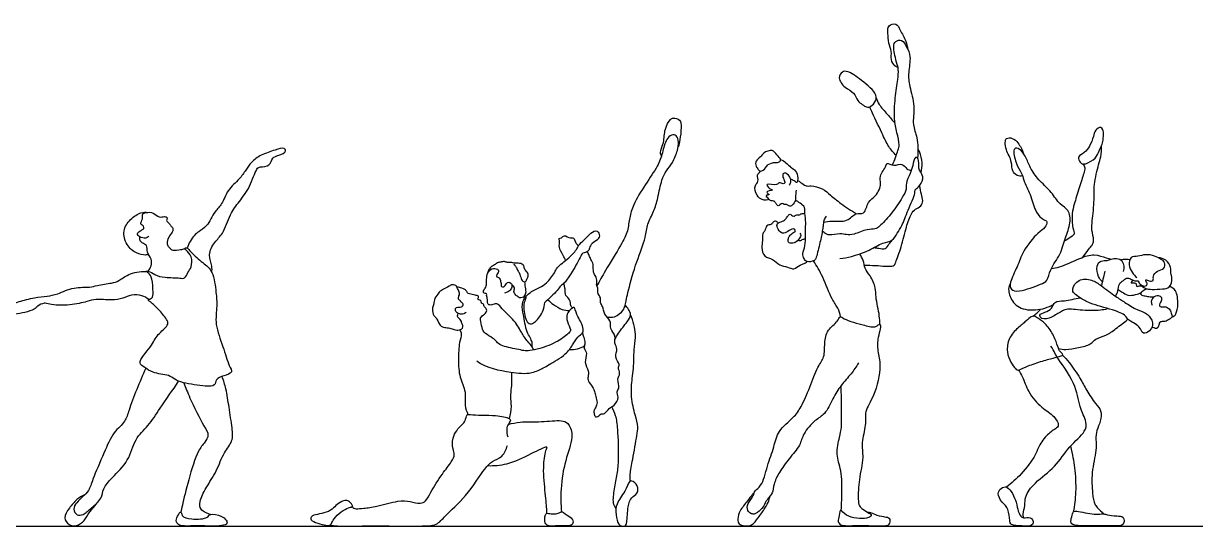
# Model space of a CAD drawing. Header units: millimetres. Extents: x 71.6 to 121.6, y 1.1 to 34.5.
# Drawn here: x 96.96 to 102.87, y 1.12 to 3.65 of the extents above; entities that cross this region are included whole.
import ezdxf

# ---------------------------------------------------------------- set-up
doc = ezdxf.new("R2010")
doc.units = ezdxf.units.MM

msp = doc.modelspace()

# ---------------------------------------------------------------- linework, layer by layer
msp.add_line((89.5772, 1.1194), (106.741, 1.1194))
for points, knots in [([(101.3669, 3.4296), (101.3613, 3.4318), (101.3498, 3.4368), (101.327, 3.4706), (101.3389, 3.511), (101.316, 3.553), (101.3174, 3.6009), (101.3133, 3.6447), (101.3623, 3.6557), (101.3775, 3.6166), (101.409, 3.5642), (101.4136, 3.5366), (101.4156, 3.5229)], [0, 0, 0, 0, 0.257459, 0.624037, 1.00702, 1.415665, 1.841925, 2.215512, 2.573307, 2.941799, 3.41887, 3.810659, 3.810659, 3.810659, 3.810659]), ([(101.3385, 2.9387), (101.3505, 2.962), (101.3663, 3.0125), (101.3763, 3.0398), (101.3605, 3.1052), (101.3461, 3.1715), (101.3514, 3.2758), (101.3656, 3.3671), (101.3715, 3.4204), (101.3575, 3.4606), (101.3403, 3.5351), (101.352, 3.5636), (101.3894, 3.5734), (101.4118, 3.531), (101.4345, 3.4848), (101.4168, 3.4029), (101.4235, 3.3336), (101.4553, 3.2354), (101.4363, 3.1416), (101.4685, 3.0771), (101.4686, 3.008), (101.4654, 2.9744)], [0, 0, 0, 0, 0.537543, 0.867033, 1.344259, 1.855156, 2.47671, 3.067081, 3.49595, 3.897332, 4.422661, 4.740167, 5.067022, 5.45917, 5.896519, 6.437403, 6.949978, 7.561995, 8.143011, 8.648611, 9.259814, 9.259814, 9.259814, 9.259814]), ([(101.2242, 3.2316), (101.219, 3.2291), (101.2075, 3.2284), (101.1582, 3.2606), (101.1488, 3.3049), (101.0979, 3.3264), (101.0607, 3.3755), (101.0852, 3.4107), (101.1177, 3.4135), (101.1836, 3.3658), (101.2668, 3.2979), (101.2527, 3.252), (101.2317, 3.2351), (101.2242, 3.2316)], [0, 0, 0, 0, 0.240069, 0.686385, 1.084003, 1.526002, 1.975108, 2.324657, 2.637502, 3.189976, 3.805859, 4.182497, 4.529677, 4.529677, 4.529677, 4.529677]), ([(101.2574, 3.2777), (101.2614, 3.266), (101.2699, 3.242), (101.3149, 3.1928), (101.3391, 3.1635), (101.3523, 3.1488)], [0, 0, 0, 0, 0.369788, 0.858553, 1.326095, 1.326095, 1.326095, 1.326095]), ([(101.3581, 2.987), (101.3443, 3.0008), (101.3164, 3.0328), (101.2867, 3.098), (101.2339, 3.2086), (101.2275, 3.224), (101.2242, 3.2316)], [0, 0, 0, 0, 0.465342, 1.001198, 1.663136, 1.965646, 1.965646, 1.965646, 1.965646]), ([(100.174, 2.985), (100.1717, 2.9901), (100.164, 3.0019), (100.1901, 3.0552), (100.1864, 3.1167), (100.2165, 3.1703), (100.2327, 3.1761), (100.2719, 3.1699), (100.2745, 3.1264), (100.2679, 3.066), (100.2618, 3.0412), (100.2583, 3.0289)], [0, 0, 0, 0, 0.23877, 0.667276, 1.14479, 1.57936, 1.812335, 2.142466, 2.503269, 2.962694, 3.325372, 3.325372, 3.325372, 3.325372]), ([(99.899, 2.1738), (99.9116, 2.171), (99.9388, 2.1674), (99.9838, 2.205), (99.9908, 2.233), (100.0083, 2.314), (100.0462, 2.4508), (100.0969, 2.5703), (100.0992, 2.6412), (100.1384, 2.7055), (100.1562, 2.7725), (100.1731, 2.8632), (100.1978, 2.9109), (100.2319, 2.9488), (100.2563, 3.0119), (100.2624, 3.051), (100.2529, 3.09), (100.223, 3.0917), (100.1946, 3.0679), (100.1792, 2.9974), (100.1556, 2.9303), (100.0919, 2.8414), (100.0319, 2.7412), (100.0118, 2.6751), (100.0056, 2.6039), (99.9697, 2.5327), (99.8886, 2.4061), (99.8625, 2.3545), (99.8488, 2.3279)], [0, 0, 0, 0, 0.364007, 0.788288, 1.09604, 1.611566, 2.326104, 2.990716, 3.473823, 3.964399, 4.45938, 5.017799, 5.441355, 5.856152, 6.331724, 6.7074, 7.047447, 7.327755, 7.664528, 8.151907, 8.648489, 9.261475, 9.894886, 10.377935, 10.854277, 11.381012, 12.092719, 12.64534, 12.64534, 12.64534, 12.64534]), ([(101.995, 2.8836), (101.9861, 2.882), (101.9663, 2.8821), (101.9391, 2.9096), (101.9445, 2.9554), (101.9103, 3.0138), (101.9067, 3.0508), (101.9105, 3.0768), (101.9467, 3.0767), (101.9723, 3.0513), (101.9886, 3.0253), (101.9963, 3.0071), (101.9993, 2.9978)], [0, 0, 0, 0, 0.331485, 0.695964, 1.118869, 1.637786, 2.027418, 2.314171, 2.655816, 3.035108, 3.387977, 3.731289, 3.731289, 3.731289, 3.731289]), ([(102.2994, 2.9439), (102.2948, 2.9449), (102.2851, 2.9517), (102.2686, 2.9821), (102.3107, 2.9996), (102.3337, 3.0332), (102.3542, 3.0809), (102.3578, 3.1144), (102.3933, 3.1359), (102.4061, 3.1019), (102.4014, 3.0647), (102.395, 3.0371), (102.3809, 3.0105), (102.366, 2.9701), (102.3187, 2.9459), (102.3043, 2.9428), (102.2994, 2.9439)], [0, 0, 0, 0, 0.254296, 0.579255, 0.964372, 1.378654, 1.833184, 2.203256, 2.547271, 2.875852, 3.272989, 3.608286, 3.952435, 4.36734, 4.821822, 5.091912, 5.091912, 5.091912, 5.091912]), ([(97.9065, 2.3975), (97.9071, 2.408), (97.9101, 2.4302), (97.8848, 2.4864), (97.9193, 2.5527), (97.966, 2.5915), (97.9957, 2.6919), (98.0455, 2.7552), (98.1002, 2.825), (98.1282, 2.9196), (98.1505, 2.9312), (98.2016, 2.9303), (98.2096, 2.9788), (98.2429, 2.9853), (98.2856, 3.006), (98.2705, 3.0282), (98.2217, 3.0132), (98.1552, 2.9917), (98.1044, 2.9547), (98.0773, 2.9126), (98.0462, 2.8653), (97.9836, 2.8146), (97.9602, 2.7402), (97.9188, 2.7061), (97.886, 2.6288), (97.8403, 2.6033), (97.8147, 2.5838), (97.789, 2.5426), (97.7826, 2.52)], [0, 0, 0, 0, 0.320221, 0.749708, 1.21996, 1.664681, 2.233541, 2.74551, 3.2926, 3.839521, 4.10862, 4.48269, 4.837593, 5.167259, 5.528273, 5.74094, 6.127531, 6.616971, 7.061784, 7.45798, 7.883106, 8.391626, 8.881046, 9.296177, 9.808767, 10.207498, 10.529033, 11.006735, 11.006735, 11.006735, 11.006735]), ([(101.4833, 2.9004), (101.4873, 2.9162), (101.4919, 2.947), (101.4794, 3.0031), (101.4712, 3.0135), (101.4675, 3.0187)], [0, 0, 0, 0, 0.424997, 0.872704, 1.137657, 1.137657, 1.137657, 1.137657]), ([(102.1175, 2.3576), (102.1109, 2.3477), (102.0842, 2.3372), (101.9838, 2.2981), (101.933, 2.3066), (101.9296, 2.352), (101.9722, 2.4289), (101.9942, 2.5039), (102.0685, 2.5975), (102.1087, 2.6186), (102.1244, 2.6549), (102.0976, 2.6627), (102.0582, 2.6996), (102.0413, 2.7798), (102.0028, 2.8505), (101.9953, 2.8904), (101.9676, 2.9312), (101.9466, 2.9993), (101.9567, 3.0308), (101.9926, 3.0119), (102.0154, 2.9723), (102.0353, 2.9155), (102.0831, 2.855), (102.1416, 2.8041), (102.1799, 2.7388), (102.2314, 2.7152), (102.2406, 2.6432), (102.2078, 2.5718), (102.1904, 2.4877), (102.1318, 2.4167), (102.1254, 2.3696), (102.1175, 2.3576)], [0, 0, 0, 0, 0.393842, 1.058609, 1.471801, 1.848081, 2.435761, 3.020598, 3.701151, 4.136766, 4.476145, 4.765412, 5.217977, 5.800357, 6.368798, 6.762898, 7.210076, 7.749786, 8.049174, 8.398592, 8.832057, 9.323772, 9.878967, 10.444481, 10.989002, 11.443405, 11.947593, 12.512185, 13.101298, 13.709869, 14.188769, 14.188769, 14.188769, 14.188769]), ([(102.2975, 2.4733), (102.3079, 2.4863), (102.3277, 2.5124), (102.346, 2.5342), (102.3581, 2.5593), (102.3413, 2.6139), (102.3471, 2.6578), (102.3588, 2.7692), (102.3527, 2.8365), (102.3777, 2.9412), (102.3907, 2.978), (102.3943, 3.0184), (102.3939, 3.0376)], [0, 0, 0, 0, 0.449469, 0.785697, 1.105797, 1.566601, 2.004605, 2.661666, 3.214139, 3.854497, 4.263974, 4.745726, 4.745726, 4.745726, 4.745726]), ([(100.6738, 2.9081), (100.6688, 2.9081), (100.6622, 2.9169), (100.6487, 2.9316), (100.6476, 2.9613), (100.6754, 2.9781), (100.6858, 3.0009), (100.7359, 3.0208), (100.7533, 2.989), (100.7805, 2.9679), (100.7677, 2.9504), (100.7487, 2.9538), (100.7086, 2.9439), (100.7019, 2.9237), (100.6809, 2.908), (100.6738, 2.9081)], [0, 0, 0, 0, 0.226311, 0.497709, 0.805132, 1.133228, 1.441824, 1.843913, 2.189738, 2.524779, 2.750568, 3.015964, 3.389076, 3.67285, 4.002948, 4.002948, 4.002948, 4.002948]), ([(100.7747, 2.9658), (100.7858, 2.9628), (100.8042, 2.95), (100.8257, 2.925), (100.8532, 2.912), (100.8642, 2.8748), (100.8597, 2.8593), (100.8585, 2.8452), (100.844, 2.8594), (100.8317, 2.8646), (100.8256, 2.8668)], [7.660632, 7.660632, 7.660632, 7.660632, 7.966542, 8.322532, 8.652379, 9.013844, 9.265665, 9.440181, 9.685544, 9.917302, 9.917302, 9.917302, 9.917302]), ([(101.0741, 2.4671), (101.0935, 2.4697), (101.1322, 2.4767), (101.2228, 2.5055), (101.2864, 2.5484), (101.3403, 2.5522), (101.3627, 2.5963), (101.3902, 2.6349), (101.4147, 2.7096), (101.4555, 2.7932), (101.4505, 2.8145), (101.4719, 2.8275), (101.5004, 2.8679), (101.4825, 2.904), (101.4678, 2.9205), (101.476, 2.9725), (101.4492, 2.9823), (101.4421, 2.9321), (101.4296, 2.8974), (101.4048, 2.8468), (101.4109, 2.8155), (101.388, 2.7712), (101.3326, 2.6894), (101.2773, 2.6322), (101.2516, 2.6125), (101.2093, 2.6177), (101.1466, 2.5872), (101.1067, 2.5859), (101.075, 2.5958), (101.0206, 2.5817), (101.0034, 2.5922), (100.9904, 2.6004), (100.9851, 2.6055)], [0, 0, 0, 0, 0.465381, 1.055992, 1.591253, 2.01299, 2.414988, 2.829978, 3.383874, 3.963287, 4.214002, 4.498489, 4.911568, 5.272206, 5.561185, 5.979577, 6.20986, 6.60118, 6.998753, 7.441073, 7.770622, 8.183321, 8.800324, 9.3433, 9.667072, 10.049537, 10.555662, 10.931902, 11.28273, 11.724996, 11.991475, 12.276297, 12.276297, 12.276297, 12.276297]), ([(100.8188, 2.8376), (100.8225, 2.8418), (100.8298, 2.8524), (100.8232, 2.8814), (100.7968, 2.9044), (100.7814, 2.8878), (100.7911, 2.8667), (100.7988, 2.8495), (100.7885, 2.8397), (100.7653, 2.8558), (100.7587, 2.8312), (100.6926, 2.8524), (100.7168, 2.8182), (100.7468, 2.8109), (100.6879, 2.8063), (100.7291, 2.7867), (100.6889, 2.7882), (100.7226, 2.7646), (100.7004, 2.7599), (100.6812, 2.7628), (100.6511, 2.7824), (100.6394, 2.8376), (100.6684, 2.8532), (100.6512, 2.8912), (100.6657, 2.8975), (100.6738, 2.9081)], [0, 0, 0, 0, 0.250985, 0.578966, 0.911065, 1.144159, 1.434096, 1.691642, 1.877571, 2.159784, 2.410079, 2.829149, 3.127622, 3.37124, 3.703179, 3.956357, 4.198103, 4.481325, 4.694987, 4.97379, 5.332347, 5.761154, 6.071726, 6.415933, 6.692875, 6.692875, 6.692875, 6.692875]), ([(100.9914, 2.6514), (101.0056, 2.6533), (101.033, 2.6601), (101.1127, 2.6469), (101.15, 2.7027), (101.2019, 2.6851), (101.2123, 2.7582), (101.2574, 2.7777), (101.2873, 2.845), (101.2676, 2.8814), (101.3091, 2.9312), (101.3073, 2.9529), (101.3483, 2.9289), (101.3885, 2.9523), (101.4098, 2.916), (101.4266, 2.9135), (101.4344, 2.9119)], [0, 0, 0, 0, 0.398564, 0.920139, 1.38008, 1.754623, 2.214022, 2.63993, 3.130681, 3.504892, 3.972961, 4.188975, 4.555156, 4.941063, 5.291217, 5.588482, 5.588482, 5.588482, 5.588482]), ([(102.2994, 2.9439), (102.3038, 2.9382), (102.3119, 2.9234), (102.3028, 2.8934), (102.2807, 2.8236), (102.2556, 2.7419), (102.2429, 2.6961), (102.2445, 2.6231), (102.2631, 2.5892), (102.2291, 2.5703), (102.2144, 2.5592), (102.2057, 2.5543)], [0, 0, 0, 0, 0.296306, 0.637284, 1.187306, 1.776245, 2.224151, 2.761125, 3.120084, 3.47534, 3.822864, 3.822864, 3.822864, 3.822864]), ([(100.8605, 2.8613), (100.8655, 2.8579), (100.8755, 2.852), (100.9035, 2.8292), (100.9289, 2.8367), (100.9897, 2.8218), (101.0263, 2.7855), (101.0795, 2.7433), (101.1306, 2.7089), (101.1577, 2.693)], [0, 0, 0, 0, 0.259343, 0.605233, 0.911247, 1.376156, 1.813602, 2.310849, 2.9005, 2.9005, 2.9005, 2.9005]), ([(100.8534, 2.8126), (100.852, 2.8005), (100.8491, 2.7757), (100.8519, 2.7611), (100.8363, 2.733), (100.8164, 2.7293), (100.8056, 2.7427), (100.793, 2.7377), (100.7821, 2.7483), (100.7721, 2.7371), (100.7618, 2.7298), (100.7526, 2.7427), (100.7433, 2.7587), (100.7264, 2.757), (100.7177, 2.7633), (100.7138, 2.7665)], [0, 0, 0, 0, 0.367936, 0.606557, 0.934894, 1.186574, 1.416824, 1.622518, 1.830331, 2.047851, 2.243166, 2.464472, 2.719734, 2.954354, 3.19209, 3.19209, 3.19209, 3.19209]), ([(101.1967, 2.4337), (101.2162, 2.4332), (101.2501, 2.4346), (101.3468, 2.4225), (101.3561, 2.4501), (101.3865, 2.5298), (101.4067, 2.6219), (101.4306, 2.6923), (101.4531, 2.7179), (101.4849, 2.7285), (101.495, 2.7605), (101.4834, 2.7911), (101.4787, 2.8205), (101.4758, 2.8354)], [0, 0, 0, 0, 0.464703, 1.031319, 1.316304, 1.868566, 2.482044, 2.996598, 3.339482, 3.675188, 4.001951, 4.347191, 4.755785, 4.755785, 4.755785, 4.755785]), ([(101.0047, 2.6806), (101.0003, 2.6741), (100.9902, 2.6603), (100.9864, 2.6016), (100.9721, 2.5424), (100.9547, 2.4677), (100.9435, 2.4544), (100.9068, 2.4467), (100.8915, 2.4669), (100.8826, 2.4936), (100.9019, 2.5338), (100.8987, 2.5862), (100.9034, 2.6662), (100.8954, 2.6913), (100.9012, 2.7272), (100.8725, 2.747), (100.8578, 2.7568), (100.8494, 2.7606)], [0, 0, 0, 0, 0.29459, 0.744624, 1.247519, 1.765401, 2.011873, 2.356784, 2.644439, 2.954194, 3.342357, 3.796021, 4.33353, 4.649877, 4.989981, 5.330556, 5.6484, 5.6484, 5.6484, 5.6484]), ([(97.5874, 2.4881), (97.5821, 2.4865), (97.5704, 2.483), (97.5221, 2.4918), (97.4733, 2.534), (97.4543, 2.6082), (97.4923, 2.6668), (97.5471, 2.7018), (97.5722, 2.7012), (97.5838, 2.7001)], [0, 0, 0, 0, 0.232836, 0.616154, 1.069864, 1.54526, 2.008722, 2.456765, 2.792811, 2.792811, 2.792811, 2.792811]), ([(97.5893, 2.5803), (97.5843, 2.5757), (97.5718, 2.5669), (97.5439, 2.5748), (97.5241, 2.5925), (97.5497, 2.6098), (97.5646, 2.6161), (97.5655, 2.633), (97.5396, 2.6395), (97.5623, 2.6673), (97.5511, 2.691), (97.5758, 2.7011), (97.6126, 2.7013), (97.6393, 2.6701), (97.6654, 2.6816), (97.6874, 2.6739), (97.6728, 2.6566), (97.692, 2.6469), (97.6981, 2.6311), (97.7124, 2.6215), (97.7095, 2.5972), (97.6776, 2.564), (97.6808, 2.5417)], [0, 0, 0, 0, 0.256175, 0.558876, 0.808049, 1.089816, 1.320789, 1.518158, 1.758201, 2.054008, 2.316483, 2.573698, 2.915899, 3.256861, 3.547777, 3.774101, 3.988146, 4.221097, 4.457323, 4.674991, 4.931197, 5.393604, 5.393604, 5.393604, 5.393604]), ([(100.8711, 2.5957), (100.8736, 2.5923), (100.8812, 2.5839), (100.86, 2.5537), (100.8389, 2.5427), (100.8088, 2.5449), (100.8141, 2.5686), (100.8186, 2.5814), (100.8339, 2.5969), (100.8542, 2.6047), (100.8447, 2.617), (100.8293, 2.6166), (100.8054, 2.5976), (100.7772, 2.5921), (100.756, 2.6211), (100.7552, 2.6475), (100.785, 2.6534), (100.8036, 2.6667), (100.8115, 2.6855), (100.8239, 2.6922), (100.8296, 2.6857), (100.8421, 2.6768), (100.8551, 2.69), (100.8713, 2.6845), (100.876, 2.6936), (100.8859, 2.6934), (100.8935, 2.6937), (100.8975, 2.6931)], [0, 0, 0, 0, 0.216014, 0.560705, 0.870081, 1.159805, 1.419722, 1.650351, 1.935843, 2.190308, 2.379445, 2.604739, 2.939094, 3.245112, 3.589951, 3.869777, 4.181167, 4.472872, 4.744916, 4.947613, 5.114659, 5.332482, 5.574608, 5.805347, 5.97574, 6.157953, 6.367159, 6.367159, 6.367159, 6.367159]), ([(99.4903, 2.2737), (99.4955, 2.2807), (99.5058, 2.2956), (99.5609, 2.3229), (99.5949, 2.3408), (99.6369, 2.396), (99.6461, 2.4238), (99.7075, 2.4688), (99.7496, 2.5148), (99.7549, 2.5349), (99.7864, 2.5626), (99.8081, 2.5864), (99.8432, 2.6164), (99.8652, 2.588), (99.8558, 2.5601), (99.821, 2.547), (99.8105, 2.52), (99.8046, 2.4999), (99.775, 2.4962), (99.767, 2.4781), (99.7261, 2.4011), (99.6989, 2.3645), (99.6854, 2.3436), (99.6634, 2.3293), (99.6493, 2.3037), (99.6042, 2.263), (99.5853, 2.245)], [0, 0, 0, 0, 0.300085, 0.74545, 1.126821, 1.59572, 1.915547, 2.42199, 2.880525, 3.140131, 3.503963, 3.858488, 4.216719, 4.510118, 4.8045, 5.150111, 5.456906, 5.710933, 6.000961, 6.254203, 6.798756, 7.205074, 7.486391, 7.770702, 8.088921, 8.633378, 8.633378, 8.633378, 8.633378]), ([(100.7625, 2.6461), (100.7595, 2.6504), (100.7501, 2.659), (100.7348, 2.6495), (100.7277, 2.6363), (100.7011, 2.6372), (100.6976, 2.6045), (100.6804, 2.594), (100.6858, 2.5546), (100.6769, 2.5241), (100.6896, 2.4728), (100.7379, 2.4677), (100.7674, 2.4304), (100.8098, 2.427), (100.843, 2.4085), (100.8711, 2.4365), (100.9003, 2.4434), (100.9063, 2.4494), (100.9092, 2.4519)], [0, 0, 0, 0, 0.239815, 0.47555, 0.70403, 0.982303, 1.300942, 1.558144, 1.918311, 2.273937, 2.679597, 3.078401, 3.483358, 3.873326, 4.222967, 4.585456, 4.913045, 5.119162, 5.119162, 5.119162, 5.119162]), ([(97.586, 2.4036), (97.5926, 2.4114), (97.6027, 2.4296), (97.6047, 2.4668), (97.577, 2.4969), (97.5829, 2.5363), (97.5544, 2.5435), (97.542, 2.561), (97.5427, 2.5724), (97.5439, 2.5775)], [0, 0, 0, 0, 0.313311, 0.646663, 1.002638, 1.330419, 1.610754, 1.864186, 2.090271, 2.090271, 2.090271, 2.090271]), ([(99.6909, 2.458), (99.6867, 2.4664), (99.6799, 2.4831), (99.6535, 2.5244), (99.663, 2.5503), (99.654, 2.5721), (99.6724, 2.5688), (99.6828, 2.5909), (99.7146, 2.5653), (99.7335, 2.5782), (99.7407, 2.5388), (99.752, 2.5358), (99.7569, 2.5335)], [0, 0, 0, 0, 0.310933, 0.706676, 1.012234, 1.24832, 1.449435, 1.693992, 2.028834, 2.254945, 2.580315, 2.815736, 2.815736, 2.815736, 2.815736]), ([(100.8643, 2.5617), (100.8676, 2.559), (100.8775, 2.5554), (100.8838, 2.5638), (100.8947, 2.5666), (100.9001, 2.5675)], [0, 0, 0, 0, 0.2186237, 0.4028052, 0.6494282, 0.6494282, 0.6494282, 0.6494282]), ([(101.2469, 2.5229), (101.2544, 2.5212), (101.2689, 2.52), (101.3057, 2.5098), (101.3197, 2.5412), (101.3323, 2.5535), (101.338, 2.5605)], [0, 0, 0, 0, 0.292346, 0.6381, 0.965427, 1.282542, 1.282542, 1.282542, 1.282542]), ([(97.6817, 2.1308), (97.6738, 2.1174), (97.6271, 2.0835), (97.6044, 2.0238), (97.5242, 1.9401), (97.5726, 1.9181), (97.6068, 1.8877), (97.6897, 1.8828), (97.719, 1.8575), (97.7643, 1.8381), (97.8695, 1.8232), (97.9242, 1.8233), (97.9259, 1.8611), (97.965, 1.8764), (98.0171, 1.8915), (97.9884, 1.9324), (97.9647, 2.0261), (97.9193, 2.1314), (97.9343, 2.2281), (97.9278, 2.2946), (97.9161, 2.404), (97.8619, 2.4452), (97.8038, 2.494), (97.7826, 2.5256), (97.7657, 2.518), (97.7801, 2.5083), (97.8088, 2.4773), (97.8057, 2.4238), (97.7852, 2.3994), (97.7722, 2.3637), (97.7427, 2.3708), (97.6704, 2.3707), (97.6193, 2.3816), (97.5906, 2.4063), (97.5671, 2.4034), (97.5919, 2.3948), (97.6075, 2.3635), (97.6106, 2.3006), (97.6097, 2.2654), (97.5772, 2.2606), (97.6087, 2.2419), (97.642, 2.2062), (97.6849, 2.1576), (97.6865, 2.139), (97.6817, 2.1308)], [0, 0, 0, 0, 0.460434, 0.951326, 1.50394, 1.834068, 2.229404, 2.734173, 3.078083, 3.471843, 4.070249, 4.455916, 4.752376, 5.118756, 5.491056, 5.825638, 6.392983, 7.008039, 7.554072, 8.029006, 8.605335, 9.071083, 9.571721, 9.900827, 10.076213, 10.268569, 10.637243, 11.037508, 11.36543, 11.683894, 11.967065, 12.453993, 12.872671, 13.219652, 13.418887, 13.641214, 13.979495, 14.438457, 14.757415, 15.001589, 15.27103, 15.695437, 16.14708, 16.426481, 16.426481, 16.426481, 16.426481]), ([(97.6808, 2.5417), (97.682, 2.5383), (97.6846, 2.5316), (97.6958, 2.5182), (97.7079, 2.5063), (97.7506, 2.5117), (97.7631, 2.5149), (97.7698, 2.517)], [5.393604, 5.393604, 5.393604, 5.393604, 5.578961, 5.811832, 6.040057, 6.400721, 6.661678, 6.661678, 6.661678, 6.661678]), ([(99.7859, 2.0277), (99.785, 2.0233), (99.7817, 2.0133), (99.8035, 1.9878), (99.7799, 1.9436), (99.8104, 1.9031), (99.8033, 1.8715), (99.8017, 1.8489), (99.8291, 1.82), (99.8359, 1.797), (99.8422, 1.7719), (99.8526, 1.742), (99.8432, 1.718), (99.8325, 1.703), (99.834, 1.6842), (99.8393, 1.6673), (99.8552, 1.6693), (99.868, 1.6888), (99.8891, 1.6807), (99.9092, 1.717), (99.937, 1.7231), (99.9628, 1.7676), (99.9435, 1.7965), (99.9676, 1.815), (99.9462, 1.8597), (99.9702, 1.8877), (99.9519, 1.9166), (99.9674, 1.9336), (99.9325, 1.9714), (99.9571, 2.0112), (99.9332, 2.0396), (99.9466, 2.0787), (99.9118, 2.1132), (99.9223, 2.1563), (99.883, 2.1832), (99.8811, 2.2274), (99.8619, 2.2427), (99.8711, 2.2718), (99.8503, 2.2878), (99.8553, 2.3194), (99.845, 2.3314), (99.8498, 2.3526), (99.845, 2.3787), (99.8271, 2.3965), (99.8337, 2.4389), (99.8172, 2.4613), (99.8105, 2.4827), (99.8031, 2.4955), (99.7993, 2.5018)], [0, 0, 0, 0, 0.213729, 0.523151, 0.910753, 1.306661, 1.626478, 1.895625, 2.253265, 2.540917, 2.836914, 3.162033, 3.450717, 3.696944, 3.948633, 4.175989, 4.379343, 4.644458, 4.885917, 5.232672, 5.54671, 5.937934, 6.247627, 6.523411, 6.904913, 7.236187, 7.54378, 7.784091, 8.163964, 8.53116, 8.857458, 9.208686, 9.593507, 9.954021, 10.333216, 10.707205, 10.976715, 11.269235, 11.549542, 11.86289, 12.083144, 12.345687, 12.641302, 12.925077, 13.292155, 13.596318, 13.869641, 14.143339, 14.143339, 14.143339, 14.143339]), ([(101.2745, 2.1362), (101.2745, 2.1505), (101.276, 2.1778), (101.252, 2.2749), (101.2573, 2.3174), (101.2282, 2.3826), (101.1974, 2.4151), (101.1943, 2.4578), (101.1807, 2.48), (101.1735, 2.4906)], [0, 0, 0, 0, 0.39763, 0.990954, 1.402677, 1.899539, 2.306368, 2.689619, 3.065407, 3.065407, 3.065407, 3.065407]), ([(102.1401, 2.4172), (102.1543, 2.4194), (102.1831, 2.4225), (102.2844, 2.4696), (102.3523, 2.4938), (102.4161, 2.4705), (102.4333, 2.4666), (102.4416, 2.4641)], [0, 0, 0, 0, 0.416253, 1.080525, 1.631482, 2.131147, 2.456271, 2.456271, 2.456271, 2.456271]), ([(102.4645, 2.2774), (102.4689, 2.286), (102.4783, 2.3025), (102.4787, 2.3417), (102.5038, 2.3552), (102.518, 2.3713), (102.5404, 2.3658), (102.5593, 2.3531), (102.5818, 2.3565), (102.5799, 2.3402), (102.6104, 2.3226), (102.6284, 2.3377), (102.6158, 2.3535), (102.6157, 2.3639), (102.6335, 2.3518), (102.659, 2.3537), (102.6497, 2.3805), (102.6745, 2.4078), (102.7105, 2.4114), (102.7169, 2.4494), (102.6906, 2.4654), (102.6614, 2.4822), (102.615, 2.4902), (102.5781, 2.4769), (102.5381, 2.4794), (102.5272, 2.4328), (102.5477, 2.3976), (102.5623, 2.3791), (102.5709, 2.3712)], [0, 0, 0, 0, 0.340859, 0.721757, 1.047094, 1.327774, 1.613911, 1.924644, 2.190387, 2.406401, 2.758468, 3.012418, 3.280925, 3.429222, 3.695962, 3.976961, 4.266723, 4.633286, 4.999026, 5.339552, 5.672194, 6.045378, 6.473101, 6.875243, 7.24463, 7.637725, 8.041257, 8.417047, 8.417047, 8.417047, 8.417047]), ([(99.4305, 2.4441), (99.4227, 2.4476), (99.4088, 2.4476), (99.3971, 2.4456), (99.3818, 2.4546), (99.3633, 2.4486), (99.3459, 2.4476), (99.3326, 2.4336), (99.3211, 2.4302), (99.3048, 2.4163), (99.2993, 2.4047), (99.2974, 2.3921)], [1.922709, 1.922709, 1.922709, 1.922709, 2.174635, 2.377455, 2.611154, 2.863589, 3.106594, 3.352681, 3.555364, 3.818947, 4.076051, 4.076051, 4.076051, 4.076051]), ([(99.4779, 2.3508), (99.473, 2.3536), (99.4651, 2.3671), (99.4595, 2.3932), (99.4475, 2.4071), (99.4419, 2.4266), (99.4313, 2.4345), (99.4286, 2.4461), (99.4396, 2.4437), (99.4652, 2.4445), (99.483, 2.4305), (99.4812, 2.4109), (99.5031, 2.3969), (99.5023, 2.3731), (99.4948, 2.3684), (99.4912, 2.3483), (99.4815, 2.3488), (99.4779, 2.3508)], [0, 0, 0, 0, 0.260143, 0.561909, 0.812584, 1.06932, 1.28366, 1.448507, 1.611041, 1.911056, 2.172642, 2.412556, 2.697776, 2.958601, 3.12906, 3.372985, 3.564972, 3.564972, 3.564972, 3.564972]), ([(101.0777, 2.1738), (101.0743, 2.1885), (101.0653, 2.2198), (101.0298, 2.2631), (100.9893, 2.3779), (100.9577, 2.4291), (100.9412, 2.4559)], [0, 0, 0, 0, 0.408065, 0.860742, 1.523979, 2.113018, 2.113018, 2.113018, 2.113018]), ([(102.3974, 2.3501), (102.3898, 2.3578), (102.3762, 2.3746), (102.3638, 2.4292), (102.3891, 2.4602), (102.4225, 2.4549), (102.4412, 2.4655), (102.4693, 2.4695), (102.5058, 2.4587), (102.5074, 2.4184), (102.5023, 2.4021)], [0, 0, 0, 0, 0.362204, 0.821742, 1.189475, 1.538859, 1.828899, 2.162848, 2.523435, 2.97821, 2.97821, 2.97821, 2.97821]), ([(102.4906, 2.4606), (102.4943, 2.4619), (102.5016, 2.4646), (102.5254, 2.4657), (102.5368, 2.4633)], [0, 0, 0, 0, 0.2171663, 0.5928026, 0.5928026, 0.5928026, 0.5928026]), ([(102.5535, 2.358), (102.549, 2.3545), (102.531, 2.3386), (102.5722, 2.3504), (102.5657, 2.3206), (102.5908, 2.3366), (102.613, 2.3141), (102.6491, 2.3109), (102.6997, 2.3132), (102.7395, 2.318), (102.7533, 2.3678), (102.7392, 2.393), (102.746, 2.4238), (102.7195, 2.4638), (102.693, 2.4704), (102.6801, 2.4712)], [0, 0, 0, 0, 0.263411, 0.567804, 0.820014, 1.087997, 1.424625, 1.804768, 2.261984, 2.644317, 3.06473, 3.398805, 3.740573, 4.160433, 4.555825, 4.555825, 4.555825, 4.555825]), ([(96.9001, 2.238), (96.9118, 2.2424), (96.9356, 2.251), (97.0132, 2.2724), (97.0756, 2.2772), (97.1312, 2.2871), (97.2089, 2.3268), (97.2903, 2.3196), (97.3269, 2.334), (97.4021, 2.3423), (97.4379, 2.3539), (97.4863, 2.3928), (97.5444, 2.4028), (97.5738, 2.4026)], [0, 0, 0, 0, 0.349054, 0.855295, 1.309265, 1.73113, 2.262247, 2.762929, 3.125831, 3.609961, 3.961841, 4.396866, 4.930512, 4.930512, 4.930512, 4.930512]), ([(99.5225, 2.0231), (99.5146, 2.0315), (99.4995, 2.0483), (99.4661, 2.0955), (99.4497, 2.1297), (99.423, 2.1625), (99.3702, 2.2119), (99.3502, 2.2397), (99.3298, 2.239), (99.3079, 2.2286), (99.2929, 2.2435), (99.2991, 2.2563), (99.2942, 2.2646), (99.2973, 2.2721), (99.2905, 2.2803), (99.2948, 2.2914), (99.2845, 2.2902), (99.2747, 2.2947), (99.2761, 2.3075), (99.2902, 2.3226), (99.293, 2.3472), (99.2915, 2.3631), (99.295, 2.3976), (99.3181, 2.4168), (99.3334, 2.4175), (99.3473, 2.4145), (99.3551, 2.4063), (99.3497, 2.3956), (99.344, 2.3886), (99.3404, 2.3724), (99.358, 2.3736), (99.3628, 2.3507), (99.3657, 2.3429), (99.3638, 2.3243), (99.3809, 2.3223), (99.3905, 2.342), (99.403, 2.3501), (99.4176, 2.3434), (99.4215, 2.328), (99.4134, 2.3075), (99.4029, 2.3006), (99.3825, 2.2931)], [0, 0, 0, 0, 0.355864, 0.812395, 1.184104, 1.578306, 2.098669, 2.440641, 2.6952, 2.982849, 3.22478, 3.437872, 3.614072, 3.77443, 3.964402, 4.141452, 4.30672, 4.494306, 4.688136, 4.963119, 5.256149, 5.503443, 5.851794, 6.171385, 6.402506, 6.627482, 6.812818, 7.006147, 7.199913, 7.410392, 7.62212, 7.895182, 8.085393, 8.322259, 8.525968, 8.801294, 9.024842, 9.245128, 9.475063, 9.753426, 10.002182, 10.002182, 10.002182, 10.002182]), ([(102.6045, 2.0913), (102.6127, 2.088), (102.6392, 2.1018), (102.6528, 2.1303), (102.6499, 2.1594), (102.6162, 2.1974), (102.5716, 2.2071), (102.5095, 2.2474), (102.4652, 2.2758), (102.3927, 2.3309), (102.3467, 2.3621), (102.2767, 2.3688), (102.2411, 2.3155), (102.2548, 2.2892), (102.2876, 2.2685), (102.3367, 2.2372), (102.4456, 2.2121), (102.5168, 2.1833), (102.5237, 2.1552), (102.5894, 2.1302), (102.5957, 2.0948), (102.6045, 2.0913)], [0, 0, 0, 0, 0.364736, 0.719477, 1.050321, 1.482831, 1.916578, 2.45148, 2.928428, 3.526127, 4.009467, 4.511861, 4.975645, 5.290472, 5.67281, 6.158173, 6.844413, 7.380324, 7.696521, 8.209426, 8.602053, 8.602053, 8.602053, 8.602053]), ([(102.4108, 2.4042), (102.4079, 2.3938), (102.4024, 2.373), (102.396, 2.3442), (102.3931, 2.3298)], [0, 0, 0, 0, 0.3611533, 0.7835346, 0.7835346, 0.7835346, 0.7835346]), ([(99.1896, 2.1973), (99.1847, 2.1923), (99.1719, 2.1841), (99.1488, 2.1881), (99.1315, 2.204), (99.1388, 2.2246), (99.1534, 2.2205), (99.1655, 2.2226), (99.1767, 2.233), (99.1736, 2.2416), (99.1645, 2.2456), (99.1571, 2.2583), (99.1488, 2.2605), (99.152, 2.2808), (99.1584, 2.2882), (99.1498, 2.308), (99.143, 2.3234), (99.1379, 2.333), (99.1132, 2.3368), (99.1039, 2.327), (99.0617, 2.3084), (99.0459, 2.2888), (99.0254, 2.261), (99.0276, 2.2328), (99.0149, 2.2136), (99.0244, 2.1769), (99.0398, 2.1702), (99.0517, 2.1343), (99.0738, 2.1189), (99.1003, 2.1195), (99.1236, 2.1109), (99.1469, 2.1032), (99.1736, 2.1146), (99.1734, 2.1304), (99.1652, 2.1447), (99.1654, 2.1564), (99.1454, 2.1714), (99.1446, 2.1795), (99.1494, 2.1903)], [0, 0, 0, 0, 0.272348, 0.553157, 0.825672, 1.063251, 1.273485, 1.484455, 1.702891, 1.860034, 2.045731, 2.2694, 2.425292, 2.676011, 2.859724, 3.124706, 3.374131, 3.562978, 3.838168, 4.059765, 4.453249, 4.763539, 5.102929, 5.408856, 5.690271, 6.034603, 6.273047, 6.626005, 6.927903, 7.227529, 7.523393, 7.818919, 8.116196, 8.332851, 8.569335, 8.769226, 9.055689, 9.244704, 9.244704, 9.244704, 9.244704]), ([(99.2422, 1.9514), (99.2928, 1.9157), (99.3902, 1.8963), (99.514, 1.8826), (99.5785, 1.9165), (99.6069, 1.9319), (99.695, 1.9829), (99.7243, 2.0298), (99.7493, 2.0733), (99.7786, 2.0896), (99.7804, 2.1119), (99.7698, 2.1461), (99.7522, 2.1718), (99.7367, 2.2146), (99.734, 2.224), (99.7123, 2.21), (99.6956, 2.1869), (99.6958, 2.1494), (99.72, 2.1097), (99.7073, 2.089), (99.6501, 2.0464), (99.5643, 2.0121), (99.5117, 2.0025), (99.4792, 2.0021), (99.4436, 2.0119), (99.352, 2.0265), (99.3359, 2.0627), (99.2783, 2.0903), (99.27, 2.117), (99.26, 2.1584), (99.2632, 2.1759), (99.2892, 2.1899), (99.2958, 2.2101), (99.2819, 2.2236), (99.2766, 2.2286), (99.2794, 2.2388), (99.2686, 2.241), (99.265, 2.2438), (99.2654, 2.258), (99.2529, 2.2574), (99.2457, 2.2645), (99.2523, 2.27), (99.2519, 2.2796), (99.2345, 2.283), (99.2065, 2.2889), (99.1942, 2.293), (99.1892, 2.3085), (99.1748, 2.3154), (99.1539, 2.3228), (99.1428, 2.3236)], [0, 0, 0, 0, 1.092213, 1.745762, 2.219669, 2.560216, 3.136904, 3.583376, 3.989852, 4.310907, 4.568772, 4.909375, 5.254759, 5.644198, 5.785733, 6.0527, 6.36772, 6.720561, 7.102556, 7.358805, 7.845799, 8.420422, 8.843661, 9.163393, 9.513676, 10.02193, 10.509391, 10.818082, 11.170592, 11.550307, 11.78218, 12.088793, 12.338503, 12.58244, 12.735262, 12.900838, 13.075739, 13.197731, 13.392803, 13.582979, 13.743335, 13.896062, 14.051096, 14.285455, 14.604667, 14.807329, 15.025078, 15.255481, 15.593034, 15.593034, 15.593034, 15.593034]), ([(99.4863, 2.2732), (99.4815, 2.2725), (99.472, 2.272), (99.4576, 2.2661), (99.4481, 2.2784), (99.4385, 2.2819), (99.4263, 2.3021), (99.4369, 2.319), (99.425, 2.3322), (99.4189, 2.3363)], [0, 0, 0, 0, 0.22458, 0.439844, 0.651219, 0.840893, 1.105374, 1.34687, 1.621372, 1.621372, 1.621372, 1.621372]), ([(99.4773, 2.2721), (99.48, 2.275), (99.4846, 2.2817), (99.4948, 2.299), (99.4847, 2.3299), (99.4867, 2.3397), (99.4855, 2.3495)], [0, 0, 0, 0, 0.209989, 0.475425, 0.812448, 1.05978, 1.05978, 1.05978, 1.05978]), ([(99.7255, 2.218), (99.7224, 2.2217), (99.7147, 2.229), (99.7158, 2.2625), (99.6867, 2.2781), (99.6902, 2.3099), (99.6846, 2.3245), (99.6835, 2.3374), (99.6831, 2.3436)], [0, 0, 0, 0, 0.221558, 0.540322, 0.855678, 1.166064, 1.399478, 1.651701, 1.651701, 1.651701, 1.651701]), ([(101.9339, 2.3447), (101.9291, 2.3347), (101.9199, 2.3124), (101.9383, 2.2468), (102.0055, 2.2005), (102.1037, 2.2116), (102.1367, 2.2292), (102.1515, 2.2359)], [0, 0, 0, 0, 0.36638, 0.865432, 1.423917, 2.056685, 2.440142, 2.440142, 2.440142, 2.440142]), ([(102.4771, 2.311), (102.4836, 2.3067), (102.4973, 2.2992), (102.5253, 2.2777), (102.5633, 2.2844), (102.5841, 2.2913), (102.593, 2.2954)], [0, 0, 0, 0, 0.307374, 0.673071, 1.069392, 1.382458, 1.382458, 1.382458, 1.382458]), ([(102.6241, 2.3144), (102.6159, 2.3125), (102.6025, 2.3055), (102.5828, 2.2864), (102.61, 2.2795), (102.6314, 2.275), (102.6493, 2.2736), (102.6581, 2.2735)], [0, 0, 0, 0, 0.318324, 0.592804, 0.873055, 1.186904, 1.512929, 1.512929, 1.512929, 1.512929]), ([(102.6505, 2.2301), (102.6476, 2.2356), (102.6443, 2.2483), (102.6489, 2.2684), (102.6722, 2.284), (102.6963, 2.2779), (102.6974, 2.2559), (102.6854, 2.2413), (102.6844, 2.2284), (102.6942, 2.2226), (102.7188, 2.2267), (102.7402, 2.2099), (102.746, 2.1883), (102.7521, 2.1678), (102.7725, 2.1907), (102.7821, 2.2368), (102.7728, 2.3086), (102.7478, 2.3219), (102.7368, 2.3275)], [0, 0, 0, 0, 0.275194, 0.553932, 0.877704, 1.163998, 1.43376, 1.711294, 1.919603, 2.110387, 2.419778, 2.737806, 3.047228, 3.285283, 3.569771, 4.02122, 4.545645, 4.931559, 4.931559, 4.931559, 4.931559]), ([(97.5883, 2.2608), (97.5781, 2.2691), (97.5552, 2.2833), (97.4993, 2.2877), (97.4575, 2.2639), (97.3993, 2.2565), (97.3218, 2.2646), (97.2755, 2.2496), (97.1923, 2.2292), (97.0899, 2.2326), (97.0617, 2.2466), (97.0271, 2.2283), (97.0116, 2.209), (96.9625, 2.1949), (96.9304, 2.1884), (96.9132, 2.1865)], [0, 0, 0, 0, 0.356652, 0.769446, 1.157874, 1.593665, 2.089403, 2.482648, 3.014919, 3.586621, 3.894838, 4.22642, 4.51047, 4.90578, 5.314792, 5.314792, 5.314792, 5.314792]), ([(99.5339, 2.007), (99.5297, 2.01), (99.5192, 2.0175), (99.5272, 2.0494), (99.4901, 2.0959), (99.4798, 2.1851), (99.4669, 2.2305), (99.4854, 2.2773), (99.4928, 2.2733), (99.482, 2.2498), (99.4755, 2.2185), (99.4908, 2.1453), (99.52, 2.1324), (99.5663, 2.1723), (99.5834, 2.2195), (99.5853, 2.245)], [0, 0, 0, 0, 0.228794, 0.53288, 0.975467, 1.524714, 1.952614, 2.319517, 2.44611, 2.702596, 3.04568, 3.539003, 3.819255, 4.247163, 4.758206, 4.758206, 4.758206, 4.758206]), ([(99.6012, 2.2599), (99.6099, 2.2509), (99.6285, 2.2345), (99.6722, 2.2082), (99.6974, 2.2054), (99.7099, 2.205)], [0, 0, 0, 0, 0.358674, 0.769539, 1.126943, 1.126943, 1.126943, 1.126943]), ([(102.426, 2.2151), (102.4165, 2.2122), (102.3965, 2.2052), (102.2972, 2.2042), (102.2174, 2.2163), (102.1922, 2.2005), (102.1663, 2.1864), (102.1381, 2.1692), (102.0956, 2.1556), (102.0749, 2.1854), (102.1107, 2.1963), (102.1445, 2.2134), (102.1551, 2.2545), (102.2094, 2.2515), (102.2589, 2.2647), (102.2854, 2.2699)], [0, 0, 0, 0, 0.347021, 0.98211, 1.553812, 1.880924, 2.222576, 2.589958, 3.1659, 3.468817, 3.809486, 4.205431, 4.577578, 5.012274, 5.583983, 5.583983, 5.583983, 5.583983]), ([(99.9395, 2.0598), (99.9452, 2.0708), (99.9563, 2.0927), (100.0005, 2.1471), (100.024, 2.1823), (100.0085, 2.2123), (99.9972, 2.226), (99.9903, 2.2319)], [0, 0, 0, 0, 0.356315, 0.846681, 1.214332, 1.529756, 1.833402, 1.833402, 1.833402, 1.833402]), ([(102.0471, 2.1765), (102.0538, 2.1816), (102.0668, 2.1923), (102.0799, 2.2054), (102.0861, 2.2122)], [0, 0, 0, 0, 0.3191844, 0.6535104, 0.6535104, 0.6535104, 0.6535104]), ([(100.0171, 1.3457), (100.0162, 1.3574), (100.0145, 1.3831), (100.0295, 1.4563), (100.05, 1.5734), (100.0579, 1.6185), (100.0404, 1.682), (100.0179, 1.7678), (100.026, 1.8642), (100.0353, 1.9123), (100.0345, 2.0253), (100.0482, 2.0839), (100.0319, 2.1535), (100.018, 2.1842)], [0, 0, 0, 0, 0.345809, 0.855841, 1.495122, 1.888984, 2.346404, 2.908529, 3.470501, 3.893629, 4.498495, 4.967042, 5.554209, 5.554209, 5.554209, 5.554209]), ([(101.1674, 1.9411), (101.1557, 1.9224), (101.1317, 1.8852), (101.0773, 1.8284), (101.0386, 1.7623), (101.0004, 1.6808), (100.9479, 1.6549), (100.8862, 1.5854), (100.8755, 1.5248), (100.816, 1.4581), (100.7679, 1.3917), (100.7391, 1.3327), (100.7366, 1.2833), (100.7052, 1.2569), (100.6823, 1.1994), (100.6419, 1.1763), (100.6303, 1.1804), (100.6189, 1.1857), (100.6047, 1.1961), (100.6073, 1.2354), (100.6392, 1.2705), (100.6434, 1.2997), (100.6838, 1.322), (100.707, 1.4252), (100.7428, 1.5162), (100.7585, 1.6015), (100.8414, 1.6638), (100.8805, 1.7204), (100.923, 1.8183), (100.9577, 1.9194), (100.9994, 1.9695), (100.9945, 2.0409), (101.0077, 2.1095), (101.0617, 2.1454), (101.0732, 2.1815), (101.0972, 2.1572), (101.1971, 2.1311), (101.2522, 2.1159), (101.2794, 2.1459), (101.2788, 2.1078), (101.2635, 2.0703), (101.2626, 1.9977), (101.285, 1.9262), (101.2511, 1.776), (101.1957, 1.6995), (101.2086, 1.6272), (101.1783, 1.5392), (101.1962, 1.4633), (101.1679, 1.3557), (101.1656, 1.2598), (101.1691, 1.2194), (101.1899, 1.2044), (101.2185, 1.1855), (101.2382, 1.1752), (101.2165, 1.1564), (101.1718, 1.1562), (101.1169, 1.1638), (101.0911, 1.1863), (101.0805, 1.1987), (101.0734, 1.2046), (101.071, 1.1727), (101.0622, 1.1434), (101.0778, 1.1178), (101.1668, 1.1241), (101.2935, 1.1186), (101.3249, 1.1238), (101.3321, 1.1564), (101.3053, 1.1646), (101.2623, 1.1688), (101.235, 1.1861), (101.2226, 1.1867), (101.2169, 1.1871)], [-7.14128, -7.14128, -7.14128, -7.14128, -6.647737, -6.114786, -5.573852, -5.013614, -4.548985, -3.981178, -3.506687, -2.942358, -2.383486, -1.89488, -1.486433, -1.109293, -0.630657, -0.238447, 0, 0, 0.287155, 0.646619, 1.061905, 1.374381, 1.754596, 2.369017, 2.982659, 3.536589, 4.13488, 4.640028, 5.267425, 5.898247, 6.373503, 6.874022, 7.373698, 7.857304, 8.17125, 8.460137, 9.088796, 9.550994, 9.843049, 10.135161, 10.539762, 11.040839, 11.571985, 12.315974, 12.898122, 13.398099, 13.970364, 14.500825, 15.142761, 15.742704, 16.106241, 16.400148, 16.766128, 17.007645, 17.273863, 17.683792, 18.134488, 18.558465, 18.558465, 18.558465, 19.012664, 19.359597, 19.648578, 20.213225, 20.911603, 21.22601, 21.521609, 21.811679, 22.218931, 22.559412, 22.810344, 22.810344, 22.810344, 22.810344]), ([(102.1759, 2.0142), (102.1883, 2.0111), (102.2146, 2.0055), (102.277, 2.0185), (102.3393, 2.032), (102.362, 2.0654), (102.4185, 2.0777), (102.4661, 2.1151), (102.507, 2.1449), (102.5264, 2.1613)], [0, 0, 0, 0, 0.392988, 0.903114, 1.403077, 1.788544, 2.254007, 2.751627, 3.306822, 3.306822, 3.306822, 3.306822]), ([(102.6478, 2.122), (102.6632, 2.1174), (102.6714, 2.1127), (102.6816, 2.1252), (102.6859, 2.1416), (102.6908, 2.1517), (102.7132, 2.1499), (102.7374, 2.162), (102.7469, 2.1708), (102.7511, 2.1755)], [0, 0, 0, 0, 0.252226, 0.534494, 0.854328, 1.085622, 1.429268, 1.827334, 2.160817, 2.160817, 2.160817, 2.160817]), ([(99.1566, 2.1083), (99.1603, 2.1018), (99.1689, 2.0862), (99.1521, 2.0416), (99.1493, 1.956), (99.1527, 1.8699), (99.1916, 1.7968), (99.1782, 1.7276), (99.1917, 1.6962), (99.1983, 1.6814)], [0, 0, 0, 0, 0.27659, 0.664372, 1.20866, 1.754735, 2.27695, 2.753071, 3.159442, 3.159442, 3.159442, 3.159442]), ([(99.7859, 2.0277, -0.0401), (99.7882, 2.0345, -0.0401), (99.7919, 2.0488, -0.0401), (99.7804, 2.0759, -0.0401), (99.7781, 2.0879, -0.0401), (99.7766, 2.0939, -0.0401)], [0, 0, 0, 0, 0.2698898, 0.5797383, 0.8316768, 0.8316768, 0.8316768, 0.8316768]), ([(99.7103, 2.009), (99.7239, 2.0079), (99.7517, 2.0101), (99.7752, 2.0209), (99.7859, 2.0277)], [0, 0, 0, 0, 0.3736591, 0.7340209, 0.7340209, 0.7340209, 0.7340209]), ([(101.9995, 1.1612), (101.9988, 1.1675), (101.9967, 1.1806), (102.0092, 1.2248), (102.0047, 1.2698), (102.0586, 1.3435), (102.1636, 1.4158), (102.2253, 1.5192), (102.3131, 1.5906), (102.3202, 1.6455), (102.277, 1.7261), (102.2685, 1.8365), (102.1675, 1.9695), (102.1595, 1.9888), (102.1449, 2.0142), (102.1384, 2.0261)], [0, 0, 0, 0, 0.27758, 0.696466, 1.116936, 1.701539, 2.421903, 3.130101, 3.786642, 4.224732, 4.806525, 5.504456, 6.298692, 6.600566, 7.006221, 7.006221, 7.006221, 7.006221]), ([(102.196, 1.9799), (102.2081, 1.9684), (102.232, 1.9453), (102.2867, 1.8623), (102.3168, 1.8049), (102.3603, 1.736), (102.3952, 1.7032), (102.3903, 1.6449), (102.3668, 1.6028), (102.3639, 1.5528), (102.3694, 1.4975), (102.3401, 1.3905), (102.3474, 1.2871), (102.355, 1.2253), (102.3792, 1.2057), (102.4056, 1.1802)], [0, 0, 0, 0, 0.442542, 1.054423, 1.577335, 2.132138, 2.554594, 3.00683, 3.442841, 3.871164, 4.335256, 4.990038, 5.60206, 6.07951, 6.474176, 6.474176, 6.474176, 6.474176]), ([(97.5738, 1.9148), (97.5574, 1.8793), (97.5279, 1.8102), (97.4878, 1.7056), (97.4727, 1.6438), (97.4056, 1.5912), (97.3651, 1.4902), (97.3048, 1.3574), (97.2892, 1.298), (97.2565, 1.2675), (97.224, 1.2391), (97.204, 1.206), (97.2257, 1.1691), (97.2612, 1.1758), (97.299, 1.2117), (97.3541, 1.2549), (97.3554, 1.3105), (97.4044, 1.3637), (97.4928, 1.4502), (97.5148, 1.5592), (97.5893, 1.6243), (97.6462, 1.7155), (97.7088, 1.8038), (97.7392, 1.8495)], [0, 0, 0, 0, 0.615156, 1.212541, 1.655753, 2.158404, 2.758642, 3.39186, 3.828981, 4.197917, 4.574, 4.911571, 5.241151, 5.548999, 5.964564, 6.43027, 6.832771, 7.304264, 7.874874, 8.460435, 9.010926, 9.600395, 10.330188, 10.330188, 10.330188, 10.330188]), ([(99.4074, 1.6604), (99.413, 1.6806), (99.4203, 1.7219), (99.412, 1.7719), (99.4196, 1.8174), (99.4202, 1.8683), (99.4199, 1.8939)], [0, 0, 0, 0, 0.463086, 0.871637, 1.266662, 1.778765, 1.778765, 1.778765, 1.778765]), ([(101.9739, 1.9058), (101.9816, 1.8942), (101.9988, 1.8701), (102.0204, 1.7914), (102.0894, 1.7142), (102.153, 1.6787), (102.1836, 1.6268), (102.1589, 1.6077), (102.1114, 1.5769), (102.0721, 1.5138), (102.0611, 1.4725), (101.9877, 1.3769), (101.9405, 1.3355), (101.9139, 1.3151)], [0, 0, 0, 0, 0.411249, 0.978292, 1.622955, 2.177626, 2.620082, 2.929204, 3.412227, 3.949265, 4.370518, 5.05045, 5.687353, 5.687353, 5.687353, 5.687353]), ([(97.7655, 1.8412), (97.775, 1.8152), (97.7928, 1.7664), (97.8635, 1.6261), (97.8951, 1.5801), (97.8704, 1.5379), (97.8312, 1.4967), (97.7889, 1.353), (97.7604, 1.2376), (97.7526, 1.2006), (97.7505, 1.19)], [0, 0, 0, 0, 0.518653, 1.228861, 1.635983, 1.993515, 2.418171, 3.117055, 3.771659, 4.036692, 4.036692, 4.036692, 4.036692]), ([(97.8994, 1.1776), (97.8908, 1.1798), (97.8747, 1.1868), (97.8466, 1.2015), (97.844, 1.247), (97.8776, 1.3149), (97.9326, 1.3952), (97.9641, 1.489), (98.0148, 1.5457), (98.0093, 1.6158), (97.993, 1.7173), (97.9799, 1.8095), (97.9657, 1.8525), (97.9583, 1.8733)], [0.004271, 0.004271, 0.004271, 0.004271, 0.294751, 0.596976, 0.952162, 1.444454, 2.012976, 2.57926, 3.056467, 3.516064, 4.098403, 4.649081, 5.111353, 5.111353, 5.111353, 5.111353]), ([(101.0805, 1.1987), (101.0824, 1.2258), (101.0836, 1.2791), (101.0854, 1.3991), (101.0507, 1.4787), (101.0724, 1.5665), (101.0837, 1.6195), (101.0815, 1.7039), (101.0815, 1.7854), (101.0805, 1.8276)], [0, 0, 0, 0, 0.548298, 1.204942, 1.771739, 2.3301, 2.776358, 3.325734, 4.008708, 4.008708, 4.008708, 4.008708]), ([(99.9448, 1.2071), (99.9393, 1.2163), (99.9266, 1.2368), (99.9375, 1.3085), (99.9524, 1.3839), (99.9604, 1.4589), (99.9555, 1.6053), (99.9462, 1.6732), (99.9314, 1.706), (99.9234, 1.7204)], [0, 0, 0, 0, 0.331869, 0.819141, 1.331862, 1.84819, 2.553894, 3.042163, 3.452951, 3.452951, 3.452951, 3.452951]), ([(99.1697, 1.6309), (99.175, 1.637), (99.1857, 1.6483), (99.1908, 1.6839), (99.2137, 1.6809), (99.2694, 1.6765), (99.3369, 1.6787), (99.3767, 1.6691), (99.407, 1.6636), (99.4159, 1.651), (99.3995, 1.6323), (99.3917, 1.6068), (99.3943, 1.5804), (99.3987, 1.5684)], [6.230428, 6.230428, 6.230428, 6.230428, 6.517948, 6.838765, 7.080015, 7.520266, 8.007493, 8.386227, 8.700157, 8.892348, 9.163796, 9.469237, 9.831672, 9.831672, 9.831672, 9.831672]), ([(98.6148, 1.2186), (98.6167, 1.215), (98.6227, 1.2083), (98.6356, 1.2055), (98.6764, 1.2097), (98.7399, 1.216), (98.8434, 1.2494), (98.9047, 1.2451), (98.9565, 1.2297), (98.9891, 1.2451), (99.0113, 1.2938), (99.0671, 1.3825), (99.114, 1.4382), (99.1343, 1.4804), (99.1203, 1.508), (99.116, 1.5668), (99.1484, 1.6136), (99.1697, 1.6309)], [0, 0, 0, 0, 0.20354, 0.405906, 0.765722, 1.245443, 1.852274, 2.315782, 2.7308, 3.052578, 3.471339, 4.075751, 4.585781, 4.958462, 5.266989, 5.700718, 6.230428, 6.230428, 6.230428, 6.230428]), ([(99.4012, 1.6315), (99.4213, 1.6366), (99.4631, 1.6472), (99.5671, 1.6421), (99.6665, 1.6552), (99.7057, 1.6397), (99.7337, 1.5746), (99.6913, 1.461), (99.6646, 1.3356), (99.6666, 1.223), (99.6696, 1.1911)], [0, 0, 0, 0, 0.471422, 1.088825, 1.685111, 2.045811, 2.508707, 3.155989, 3.868329, 4.519677, 4.519677, 4.519677, 4.519677]), ([(98.5014, 1.1243), (98.5142, 1.1223), (98.5424, 1.1173), (98.649, 1.1204), (98.8211, 1.1192), (98.9496, 1.1194), (99.0421, 1.1196), (99.0851, 1.1764), (99.192, 1.2668), (99.2791, 1.4063), (99.3183, 1.4465), (99.3743, 1.4662), (99.3921, 1.5059), (99.3968, 1.5255)], [0, 0, 0, 0, 0.364792, 0.958294, 1.738631, 2.4136, 2.94352, 3.4088, 4.110136, 4.859849, 5.289569, 5.7184, 6.172589, 6.172589, 6.172589, 6.172589]), ([(99.2973, 1.4236), (99.3299, 1.4229), (99.3984, 1.4268), (99.5064, 1.4777), (99.6028, 1.5281), (99.5886, 1.5009), (99.5735, 1.4217), (99.584, 1.3054), (99.5947, 1.2075), (99.5943, 1.1902), (99.5942, 1.1823)], [0, 0, 0, 0, 0.577657, 1.251821, 1.78632, 1.991185, 2.510759, 3.171479, 3.737282, 4.021778, 4.021778, 4.021778, 4.021778]), ([(102.2526, 1.191), (102.2589, 1.2233), (102.2673, 1.2882), (102.2621, 1.4156), (102.2478, 1.476), (102.2388, 1.5235)], [0, 0, 0, 0, 0.620724, 1.289819, 1.892569, 1.892569, 1.892569, 1.892569]), ([(99.9748, 1.1194), (99.969, 1.1208), (99.9543, 1.1252), (99.9439, 1.1789), (99.943, 1.2331), (99.9908, 1.2895), (100.0103, 1.3444), (100.0257, 1.3494), (100.0585, 1.3234), (100.056, 1.2803), (100.0188, 1.2644), (100.0033, 1.2161), (100.0013, 1.1424), (99.9927, 1.1162), (99.9802, 1.1182), (99.9748, 1.1194)], [0, 0, 0, 0, 0.246495, 0.659591, 1.089731, 1.594872, 2.027168, 2.222912, 2.5776, 2.93049, 3.275243, 3.685333, 4.195505, 4.46998, 4.696065, 4.696065, 4.696065, 4.696065]), ([(101.9919, 1.1643), (101.9848, 1.1694), (101.9691, 1.1963), (101.9684, 1.2371), (101.9239, 1.3271), (101.885, 1.3105), (101.864, 1.2827), (101.8913, 1.2366), (101.9274, 1.2077), (101.9281, 1.1478), (101.9366, 1.1215), (101.9903, 1.12), (102.0562, 1.1155), (102.0449, 1.1658), (102.0085, 1.1606), (101.9969, 1.1607), (101.9919, 1.1643)], [0, 0, 0, 0, 0.373237, 0.807971, 1.403029, 1.753314, 2.098692, 2.536239, 2.971977, 3.448059, 3.74837, 4.207555, 4.678626, 5.027347, 5.384106, 5.648101, 5.648101, 5.648101, 5.648101]), ([(97.265, 1.2757), (97.2512, 1.2698), (97.2235, 1.2551), (97.1889, 1.2108), (97.1533, 1.1612), (97.1853, 1.1242), (97.2146, 1.1163), (97.259, 1.1357), (97.282, 1.1813), (97.313, 1.2174), (97.3281, 1.236)], [0, 0, 0, 0, 0.380978, 0.814042, 1.233002, 1.588758, 1.893714, 2.267536, 2.672725, 3.155215, 3.155215, 3.155215, 3.155215]), ([(100.6428, 1.2888), (100.6387, 1.2846), (100.6296, 1.2757), (100.6076, 1.244), (100.5677, 1.1987), (100.5578, 1.1571), (100.5608, 1.126), (100.5946, 1.1194), (100.6324, 1.1207), (100.6627, 1.1613), (100.696, 1.2082), (100.7172, 1.2454), (100.7204, 1.2627), (100.7215, 1.2709)], [0, 0, 0, 0, 0.254522, 0.629249, 1.105581, 1.501716, 1.808736, 2.140089, 2.502123, 2.922067, 3.392859, 3.785234, 4.088031, 4.088031, 4.088031, 4.088031]), ([(97.7505, 1.19), (97.7469, 1.191), (97.7296, 1.1657), (97.7245, 1.1418), (97.7425, 1.1157), (97.8256, 1.122), (97.8814, 1.119), (97.9907, 1.1185), (97.9801, 1.1518), (97.9571, 1.1707), (97.8947, 1.1856), (97.8875, 1.155), (97.8063, 1.152), (97.7524, 1.1637), (97.7533, 1.1892), (97.7505, 1.19)], [0, 0, 0, 0, 0.302392, 0.617964, 0.89542, 1.390208, 1.865512, 2.371993, 2.631854, 2.947773, 3.322677, 3.593341, 4.109951, 4.521169, 4.764639, 4.764639, 4.764639, 4.764639]), ([(99.5935, 1.1823), (99.5891, 1.1799), (99.5847, 1.1651), (99.5852, 1.1339), (99.603, 1.1159), (99.6531, 1.1228), (99.7315, 1.1154), (99.7282, 1.1552), (99.7096, 1.1662), (99.6711, 1.1945), (99.665, 1.1885), (99.6499, 1.1815), (99.6188, 1.1783), (99.5991, 1.1853), (99.5935, 1.1823)], [0, 0, 0, 0, 0.25016, 0.57551, 0.845755, 1.287116, 1.773146, 2.06054, 2.340943, 2.682146, 2.889557, 3.174448, 3.510291, 3.822628, 3.822628, 3.822628, 3.822628]), ([(102.4038, 1.1804), (102.3909, 1.1809), (102.3421, 1.1729), (102.2499, 1.2048), (102.2455, 1.1738), (102.2345, 1.1374), (102.2496, 1.1202), (102.3492, 1.1191), (102.409, 1.1205), (102.4603, 1.1195), (102.51, 1.1193), (102.507, 1.171), (102.4678, 1.1684), (102.4187, 1.1754), (102.4117, 1.18), (102.4038, 1.1804)], [0, 0, 0, 0, 0.625213, 1.209045, 1.498458, 1.848151, 2.257669, 2.782021, 3.27899, 3.746097, 4.146872, 4.502224, 4.866142, 5.322765, 5.706525, 5.706525, 5.706525, 5.706525])]:
    msp.add_open_spline(points, degree=3, knots=knots)
for points in [[(102.1546, 1.9669), (102.1396, 1.963), (102.0976, 1.9523), (102.0183, 1.9255), (101.9722, 1.902), (101.9617, 1.9079), (101.9357, 1.9423), (101.9139, 1.9939), (101.9214, 2.0669), (101.9726, 2.1197), (102.0141, 2.1525), (102.041, 2.1781), (102.0565, 2.1768), (102.0809, 2.163), (102.1257, 2.1256), (102.1622, 2.061), (102.1757, 2.009), (102.1878, 1.9951), (102.2025, 1.9813), (102.1874, 1.9758), (102.1695, 1.9708), (102.1546, 1.9669)], [(98.4897, 1.1223), (98.4805, 1.1225), (98.4524, 1.1287), (98.4052, 1.146), (98.4026, 1.1652), (98.4251, 1.1772), (98.4723, 1.1825), (98.5183, 1.2033), (98.5342, 1.2294), (98.5733, 1.2483), (98.5919, 1.2502), (98.6085, 1.2336), (98.6183, 1.2219), (98.6117, 1.2137), (98.5919, 1.2118), (98.5453, 1.1844), (98.5147, 1.1447), (98.5082, 1.1274), (98.499, 1.1221), (98.4897, 1.1223)]]:
    msp.add_open_spline(points, degree=3)

doc.saveas('drawing.dxf')
